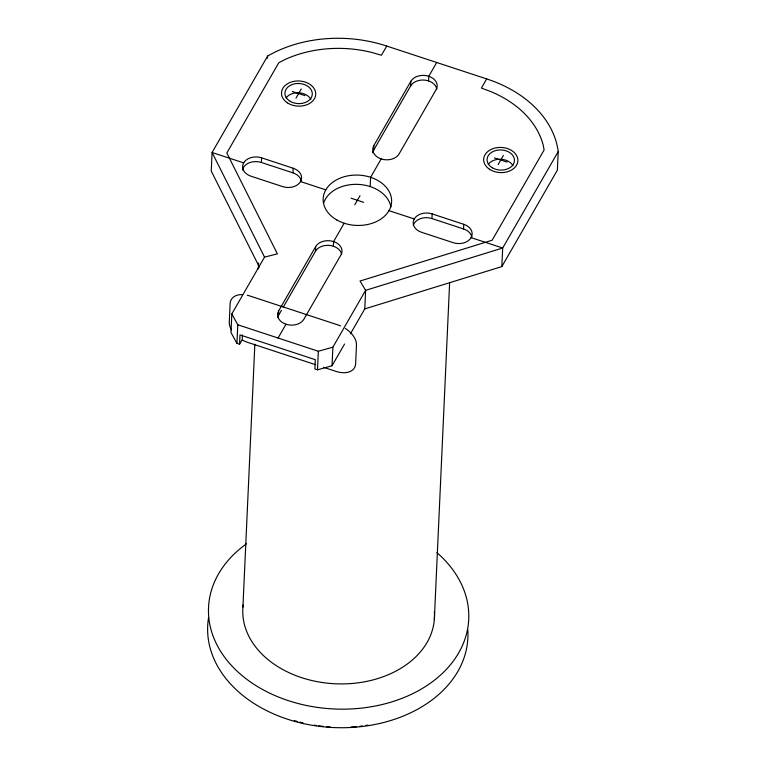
<?xml version="1.0" encoding="UTF-8"?>
<svg xmlns="http://www.w3.org/2000/svg" width="766" height="766" viewBox="0 0 766 766"><rect width="100%" height="100%" fill="white"/><g stroke="black" fill="none" stroke-linecap="round" stroke-linejoin="round"><path stroke-width="1.15" d="M350.493 333.708L364.779 308.909L501.845 266.587L557.37 170.157L558.213 151.591A116.48 85.601 2.6 0 0 487.243 79.109L386.744 46.065L381.458 55.248L372.19 52.557A102.759 75.518 2.6 0 0 283.707 60.15L278.795 62.726L226.813 153.009L277.378 253.862L264.538 257.117L231.82 313.945L230.978 332.511L236.943 343.34L239.557 344.202L242.2 339.606L242.41 334.962M236.943 343.34L237.786 324.774L231.82 313.945M239.557 344.202L239.978 334.914L315.305 359.685L314.883 368.963L317.497 369.825L332.051 365.736L344.547 344.039M242.525 170.033A13.702 10.073 2.6 0 1 261.388 162.488L261.599 157.844L293.186 168.233A13.702 10.073 2.6 0 1 300.531 181.561L325.799 189.872M267.506 58.379L267.612 56.062A116.48 85.601 2.6 0 1 386.169 45.883L386.744 46.065M242.918 607.16L254.858 344.221M258.276 268.923L258.554 262.949M277.713 317.201A13.702 10.073 2.6 0 1 278.441 315.544L278.652 310.9L315.669 246.614A13.702 10.073 2.6 0 1 333.593 241.587L344.164 223.212M301.268 181.063A13.702 10.073 2.6 0 0 292.976 172.867L293.186 168.233M283.219 307.252L315.458 251.258L315.669 246.614M317.497 369.825L318.34 351.259L332.894 347.17L365.621 290.343L502.688 248.021L558.213 151.591M333.382 246.231L333.593 241.587A13.702 10.073 2.6 0 1 340.937 254.925L303.92 319.211A13.702 10.073 2.6 0 1 285.996 324.238L278.068 338.017M332.051 365.736L332.894 347.17M370.189 186.578L370.61 177.3L381.181 158.926A13.702 10.073 2.6 0 0 399.105 153.899L436.122 89.612A13.702 10.073 2.6 0 0 428.778 76.274L436.716 62.486M364.779 308.909L365.621 290.343L360.02 281.026L492.145 240.237L544.128 149.954L543.285 145.483A102.759 75.518 2.6 0 0 490.317 91.384L481.393 88.1L486.688 78.917M372.688 152.75A13.702 10.073 2.6 0 1 373.626 150.232L373.837 145.588L410.854 81.301A13.702 10.073 2.6 0 1 428.778 76.274L428.567 80.918M373.626 150.232L410.643 85.945L410.854 81.301M413.305 225.252A13.702 10.073 2.6 0 1 431.957 218.559L432.168 213.915L463.756 224.304A13.702 10.073 2.6 0 1 471.1 237.642L502.688 248.021L501.845 266.587M434.332 619.579L449.632 282.539M471.837 237.134A13.702 10.073 2.6 0 0 463.545 228.948L463.756 224.304M267.612 56.062L212.086 152.491L211.244 171.057L259.415 267.142M295.973 98.153L301.258 88.961M278.441 315.544L281.428 310.354M354.744 204.848L360.03 195.665M498.12 164.604L503.415 155.421M292.296 91.48L304.935 95.635M494.453 157.94L507.082 162.095M261.388 162.488L292.976 172.867M431.957 218.559L463.545 228.948M261.599 157.844A13.702 10.073 2.6 0 0 243.674 162.871L212.086 152.491L264.538 257.117M351.067 198.183L363.706 202.329M388.975 210.64L414.243 218.952A13.702 10.073 2.6 0 1 432.168 213.915M237.786 324.774L318.34 351.259M315.63 364.712L247.6 342.345A20.558 13.032 29.9 0 1 242.717 340.257M323.568 367.316L336.044 371.414A20.558 13.032 29.9 0 0 355.625 363.726L356.468 345.16A20.558 13.032 29.9 0 0 345.351 328.442M410.643 85.945A13.702 10.073 2.6 0 1 425.111 80.152A13.702 10.073 2.6 0 1 436.859 89.105M315.458 251.258A13.702 10.073 2.6 0 1 329.926 245.465A13.702 10.073 2.6 0 1 341.674 254.417M285.996 324.238A13.702 10.073 2.6 0 1 278.652 310.9M323.558 203.306A34.259 25.173 2.6 0 1 358.584 184.415A34.259 25.173 2.6 0 1 390.928 207.05M381.181 158.926A13.702 10.073 2.6 0 1 373.837 145.588M286.063 97.904A13.702 10.073 2.6 0 1 298.836 92.791A13.702 10.073 2.6 0 1 310.862 99.283M300.531 181.561A13.702 10.073 2.6 0 1 282.606 186.598L251.018 176.209A13.702 10.073 2.6 0 1 243.674 162.871M488.22 164.364A13.702 10.073 2.6 0 1 500.993 159.251A13.702 10.073 2.6 0 1 513.019 165.743M414.243 218.952A13.702 10.073 2.6 0 0 421.587 232.29L453.175 242.669A13.702 10.073 2.6 0 0 471.1 237.642M434.37 611.67A95.922 70.491 2.6 0 1 336.734 683.837A95.922 70.491 2.6 0 1 243.157 604.91M436.879 552.602A130.23 95.712 2.6 0 1 426.327 685.963A130.23 95.712 2.6 0 1 244.546 677.584A130.23 95.712 2.6 0 1 246.451 543.831M467.777 629.633A130.23 95.712 2.6 0 1 333.248 727.537A130.23 95.712 2.6 0 1 208.582 617.568M367.939 725.124A123.374 90.666 2.6 0 1 365.698 725.479M362.308 725.957A123.374 90.666 2.6 0 1 360.049 726.235M356.64 726.589A123.374 90.666 2.6 0 1 350.924 727.03M330.203 726.972A123.374 90.666 2.6 0 1 326.756 726.714M323.309 726.379A123.374 90.666 2.6 0 1 318.742 725.833M316.473 725.507A123.374 90.666 2.6 0 1 314.204 725.153M303.001 722.922A123.374 90.666 2.6 0 1 299.697 722.108M297.505 721.524A123.374 90.666 2.6 0 1 294.249 720.595M242.41 294.604A20.558 13.032 29.9 0 0 230.126 303.623L229.283 322.189A20.558 13.032 29.9 0 0 231.504 329.983M247.226 295.236A20.558 13.032 29.9 0 1 249.706 295.925L338.151 325.004A20.558 13.032 29.9 0 1 340.621 325.933M336.887 220.005A34.259 25.173 2.6 0 0 391.388 203.938A34.259 25.173 2.6 0 0 343.886 176.831A34.259 25.173 2.6 0 0 336.887 220.005M290.237 101.351A13.702 10.073 2.6 0 0 312.183 95.195A13.702 10.073 2.6 0 0 293.416 84.126A13.702 10.073 2.6 0 0 290.237 101.351M492.394 167.811A13.702 10.073 2.6 0 0 514.34 161.645A13.702 10.073 2.6 0 0 495.573 150.586A13.702 10.073 2.6 0 0 492.394 167.811M489.541 169.286A17.13 12.591 2.6 0 0 517.577 162.765A17.13 12.591 2.6 0 0 495.19 147.991A17.13 12.591 2.6 0 0 489.541 169.286M287.384 102.826A17.13 12.591 2.6 0 0 315.42 96.315A17.13 12.591 2.6 0 0 293.043 81.531A17.13 12.591 2.6 0 0 287.384 102.826"/></g></svg>
